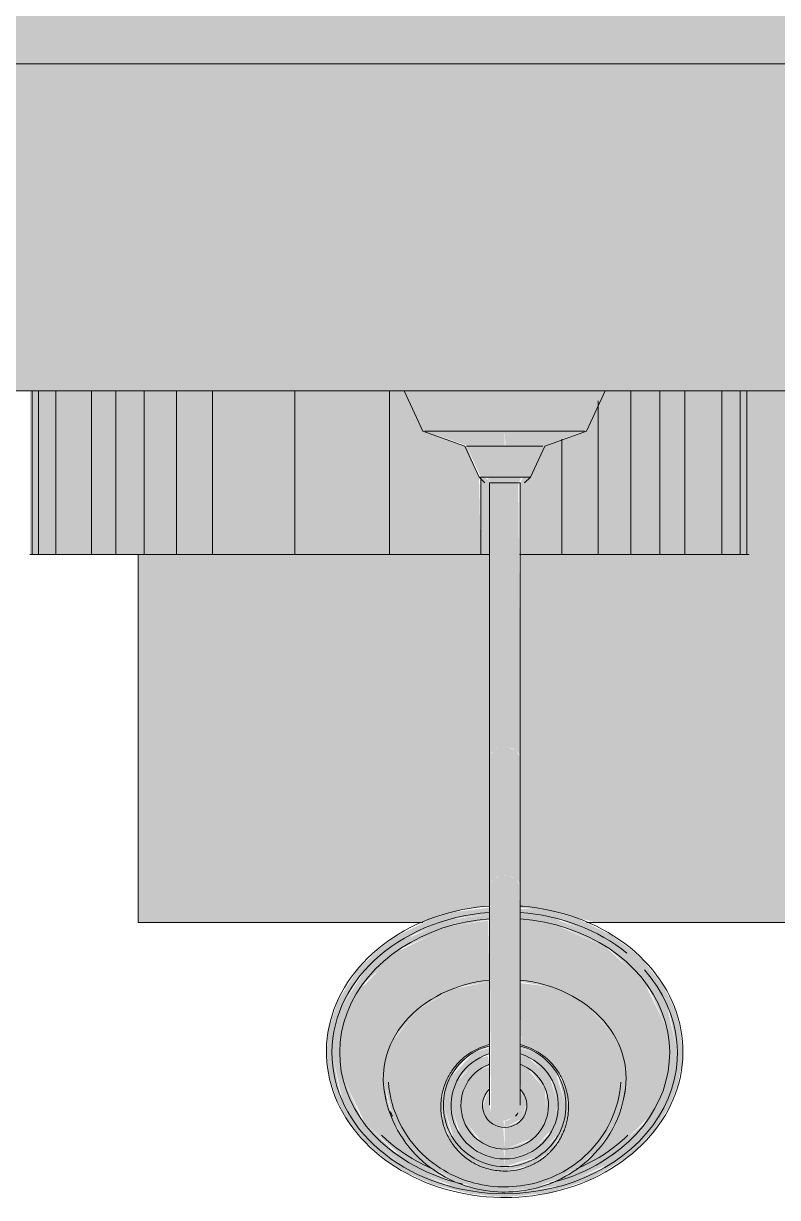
# Model space of a CAD drawing. Header units: inches. Extents: x 9391 to 11530, y 1186 to 2858.
# Drawn here: x 9826.49 to 9844.93, y 1500.74 to 1529.44 of the extents above; entities that cross this region are included whole.
import ezdxf

# ---------------------------------------------------------------- set-up
doc = ezdxf.new("R2010")
doc.units = ezdxf.units.IN
doc.header["$MEASUREMENT"] = 0
for name, color, linetype, lineweight in [('A-GENM', 5, 'Continuous', 9), ('A-GENM-1', 5, 'Continuous', 5), ('A-GLAZ-CWMG', 51, 'Continuous', 9), ('A-ROOF-1', 132, 'Continuous', 5), ('E-LITE-EQPM', 33, 'Continuous', 9), ('S-FNDN', 32, 'Continuous', 13), ('S-FNDN-1', 32, 'Continuous', 5)]:
    doc.layers.add(name, color=color, linetype=linetype, lineweight=lineweight)

# ---------------------------------------------------------------- blocks, each defined once
blk = doc.blocks.new('265000 - LIGHTING - GOOSENECK LIGHTING - TYPE A - 265000 - Lighting - Gooseneck Lighting - Type A-1499419-FLOOR PLAN - ROOF')
at = {"layer": 'E-LITE-EQPM'}
for points in [[(-19.714, 0), (-19.628, 0), (-19.402, 1.444), (-18.88, 2.593), (-18.192, 3.427), (-17.234, 4.02), (-16.183, 4.224), (-15.048, 3.973), (-14.217, 3.494), (-13.293, 2.234), (-12.887, 1.152), (-12.787, 0.375), (-12.632, 0.375), (-12.738, 1.213), (-12.909, 1.801), (-13.346, 2.667), (-13.662, 3.093), (-14.158, 3.599), (-14.929, 4.087), (-15.62, 4.308), (-16.183, 4.356), (-16.753, 4.291), (-17.303, 4.12), (-17.828, 3.84), (-18.367, 3.401), (-18.778, 2.93), (-19.099, 2.429), (-19.402, 1.758), (-19.628, 0.847), (-19.689, 0.242)], [(-19.628, 0), (-19.562, 0), (-19.416, 0.946), (-19.289, 1.38), (-19.209, 1.552), (-18.611, 2.689), (-17.828, 3.494), (-16.754, 3.973), (-15.516, 3.93), (-14.463, 3.417), (-13.61, 2.483), (-13.08, 1.305), (-12.928, 0.375), (-12.787, 0.375), (-12.938, 1.38), (-13.486, 2.593), (-14.158, 3.417), (-15.119, 4.017), (-16.183, 4.224), (-17.318, 3.973), (-18.221, 3.401), (-18.985, 2.446), (-19.479, 1.151), (-19.613, 0.117)], [(-19.353, 1.103), (-19.133, 1.552), (-18.778, 2.052), (-18.357, 2.422), (-18.044, 2.615), (-17.535, 2.809), (-17.259, 2.883), (-16.754, 2.957), (-15.807, 2.685), (-15.094, 2.1), (-14.569, 1.137), (-14.445, 0.375), (-12.95, 0.403), (-13.091, 1.38), (-13.734, 2.667), (-14.638, 3.539), (-15.612, 3.973), (-16.754, 3.973), (-17.903, 3.417), (-18.757, 2.483), (-19.306, 1.305), (-19.346, 1.133)], [(-19.562, 0), (-19.075, 0), (-18.927, 0.632), (-18.628, 1.076), (-18.167, 1.399), (-17.802, 1.534), (-17.242, 1.534), (-16.701, 1.326), (-16.305, 0.99), (-16.034, 0.523), (-15.989, 0.375), (-14.445, 0.375), (-14.612, 1.216), (-15.122, 2.124), (-15.915, 2.753), (-16.807, 2.97), (-17.697, 2.753), (-17.907, 2.679), (-18.309, 2.458), (-18.778, 2.052), (-18.985, 1.795), (-19.336, 1.146), (-19.481, 0.674), (-19.535, 0.224)], [(-0.982, 1.924), (-0.982, 0), (0, 0), (0, 2.399), (-0.982, 1.952)], [(-1.355, 0.187), (-1.355, 0), (-0.982, 0), (-0.993, 1.924), (-1.355, 0.869), (-1.355, 0.204)], [(-18.966, 0), (-18.774, 0.017), (-18.566, 0.693), (-18.045, 1.157), (-17.428, 1.302), (-16.773, 1.098), (-16.317, 0.605), (-16.21, 0.375), (-16.068, 0.375), (-16.168, 0.75), (-16.773, 1.313), (-17.466, 1.499), (-18.27, 1.245), (-18.766, 0.745), (-18.95, 0.06)], [(-18.778, 0), (-18.526, 0.033), (-18.278, 0.669), (-17.786, 1.018), (-17.097, 0.99), (-16.592, 0.605), (-16.498, 0.375), (-16.264, 0.41), (-16.33, 0.656), (-16.868, 1.151), (-17.467, 1.312), (-18.18, 1.078), (-18.611, 0.623), (-18.774, 0.017)], [(-18.537, 0), (-17.995, 0.036), (-17.836, 0.39), (-17.443, 0.533), (-17.002, 0.375), (-16.518, 0.375), (-16.6, 0.629), (-17.136, 1.018), (-17.797, 1.018), (-18.352, 0.569), (-18.529, 0.025)], [(-2.108, 0.496), (-2.108, 0), (-1.355, 0), (-1.355, 0.931), (-2.108, 0.581), (-2.108, 0.536)], [(-18.01, 0), (-17.837, 0.033), (-17.77, 0.215), (-17.637, 0.332), (-17.466, 0.375), (-17.082, 0.384), (-17.488, 0.535), (-17.855, 0.374), (-18.007, 0.007)], [(-12.135, 0.375), (-11.989, 0.325), (-11.883, 0.187), (-11.844, 0), (-11.883, -0.188), (-11.989, -0.325), (-12.06, -0.375), (-8.916, -0.362), (-8.786, -0.265), (-8.706, -0.055), (-8.725, 0.144), (-8.786, 0.265), (-8.916, 0.362), (-8.992, 0.375), (-12.084, 0.375)], [(-8.992, 0.375), (-8.846, 0.325), (-8.739, 0.187), (-8.706, -0.055), (-8.751, -0.208), (-8.846, -0.325), (-8.916, -0.375), (-6.66, -0.362), (-6.66, 0.375), (-8.916, 0.375)], [(-6.66, -0.046), (-6.66, -0.375), (-2.25, -0.333), (-2.25, 0.375), (-6.66, 0.362), (-6.66, 0)], [(-2.25, 0.333), (-2.25, 0), (-2.108, 0), (-2.121, 0.434), (-2.25, 0.343)], [(-19.714, 0), (-19.602, -1.105), (-19.27, -2.11), (-18.778, -2.931), (-18.589, -3.181), (-18.051, -3.678), (-17.511, -4.017), (-16.989, -4.224), (-16.502, -4.326), (-16.163, -4.358), (-15.516, -4.273), (-15.1, -4.152), (-14.538, -3.873), (-13.902, -3.365), (-13.662, -3.089), (-13.301, -2.593), (-12.887, -1.752), (-12.679, -0.998), (-12.667, -0.375), (-12.787, -0.375), (-12.938, -1.38), (-13.486, -2.593), (-14.158, -3.417), (-15.119, -4.017), (-16.183, -4.224), (-17.318, -3.973), (-18.221, -3.401), (-19.022, -2.357), (-19.474, -1.195), (-19.628, 0)], [(-19.628, 0), (-19.428, -1.38), (-18.878, -2.595), (-18.205, -3.419), (-17.248, -4.017), (-16.183, -4.224), (-15.048, -3.973), (-14.158, -3.417), (-13.396, -2.483), (-12.893, -1.195), (-12.787, -0.375), (-12.946, -0.375), (-13.098, -1.394), (-13.662, -2.593), (-14.638, -3.539), (-15.612, -3.973), (-16.754, -3.973), (-17.903, -3.417), (-18.756, -2.483), (-19.376, -1.08), (-19.544, -0.431), (-19.562, 0), (-19.613, 0)], [(-19.562, 0), (-19.503, -0.666), (-19.264, -1.305), (-18.941, -1.852), (-18.5, -2.305), (-17.918, -2.691), (-17.718, -2.767), (-16.807, -2.97), (-15.88, -2.744), (-15.082, -2.078), (-14.568, -1.131), (-14.477, -0.375), (-16.013, -0.408), (-16.068, -0.605), (-16.338, -1.044), (-16.826, -1.399), (-17.348, -1.544), (-17.895, -1.499), (-18.362, -1.292), (-18.72, -0.974), (-18.991, -0.455), (-19.083, 0), (-19.544, 0)], [(-18.966, 0), (-18.723, -0.792), (-18.155, -1.315), (-17.466, -1.499), (-16.66, -1.242), (-16.168, -0.75), (-16.083, -0.375), (-16.264, -0.41), (-16.338, -0.663), (-16.868, -1.151), (-17.467, -1.312), (-18.18, -1.078), (-18.611, -0.623), (-18.778, 0), (-18.95, 0)], [(-18.778, 0), (-18.592, -0.666), (-18.045, -1.157), (-17.428, -1.302), (-16.773, -1.098), (-16.312, -0.586), (-16.26, -0.375), (-16.518, -0.375), (-16.637, -0.656), (-17.139, -1.018), (-17.834, -0.992), (-18.346, -0.588), (-18.537, 0), (-18.717, 0)], [(-18.537, 0), (-18.282, -0.666), (-17.786, -1.018), (-17.097, -0.99), (-16.579, -0.563), (-16.518, -0.375), (-17.126, -0.402), (-17.488, -0.535), (-17.855, -0.375), (-18.01, 0), (-18.469, 0)], [(-18.01, 0), (-17.805, -0.403), (-17.443, -0.533), (-17.104, -0.375), (-17.637, -0.332), (-17.655, -0.279), (-17.676, -0.239), (-17.759, -0.229), (-17.829, -0.091), (-17.851, 0), (-17.97, 0)], [(-2.25, -0.132), (-2.223, -0.362), (-2.108, -0.403), (-2.108, 0), (-2.25, 0), (-2.25, -0.111)], [(-2.108, 0), (-2.108, -0.627), (-1.355, -0.931), (-1.355, 0)], [(-1.355, -0.288), (-1.355, -0.931), (-0.982, -1.924), (-0.982, 0), (-1.355, -0.02), (-1.355, -0.281)], [(-0.982, -0.403), (-0.982, -1.952), (0, -2.399), (0, 0), (-0.982, 0), (-0.982, -0.204)], [(-19.322, -1.193), (-19.197, -1.548), (-18.702, -2.595), (-17.728, -3.539), (-16.754, -3.973), (-15.612, -3.973), (-14.463, -3.417), (-13.61, -2.483), (-13.08, -1.305), (-12.946, -0.375), (-14.445, -0.375), (-14.569, -1.137), (-15.122, -2.124), (-15.88, -2.744), (-16.807, -2.97), (-17.746, -2.76), (-17.918, -2.691), (-18.359, -2.411), (-18.779, -2.043), (-19.109, -1.601), (-19.311, -1.214)]]:
    blk.add_hatch(color=256, dxfattribs=at).paths.add_polyline_path(points, flags=0)
h = blk.add_hatch(color=256, dxfattribs=at)
h.paths.add_polyline_path([(-19.075, 0), (-18.966, 0), (-18.704, 0.811), (-18.205, 1.301), (-17.466, 1.499), (-16.66, 1.242), (-16.229, 0.867), (-16.406, 1.097), (-16.826, 1.399), (-17.369, 1.544), (-17.873, 1.507), (-18.355, 1.298), (-18.72, 0.974), (-18.981, 0.508), (-19.03, 0.242)], flags=0)
h.paths.add_polyline_path([(-16.168, 0.75), (-16.037, 0.375), (-16.013, 0.408), (-16.07, 0.605), (-16.113, 0.668)], flags=0)
h = blk.add_hatch(color=256, dxfattribs=at)
h.paths.add_polyline_path([(-17.841, 0), (-17.77, -0.215), (-17.752, -0.238), (-17.655, -0.279), (-17.637, -0.332), (-17.443, -0.375), (-12.056, -0.361), (-11.929, -0.265), (-11.854, -0.097), (-11.854, 0.097), (-11.929, 0.265), (-12.06, 0.362), (-12.135, 0.375), (-17.637, 0.332), (-17.752, 0.238), (-17.829, 0.091), (-17.841, 0.005)], flags=0)
h.paths.add_polyline_path([(-17.752, -0.238), (-17.732, -0.265), (-17.676, -0.238)], flags=0)
h = blk.add_hatch(color=256, dxfattribs=at)
h.paths.add_polyline_path([(-19.075, 0), (-18.929, -0.629), (-18.603, -1.096), (-18.167, -1.399), (-17.764, -1.535), (-17.242, -1.534), (-16.675, -1.306), (-16.277, -0.946), (-16.222, -0.803), (-16.779, -1.315), (-17.466, -1.499), (-18.27, -1.245), (-18.787, -0.666), (-18.995, 0), (-19.026, 0)], flags=0)
h.paths.add_polyline_path([(-16.168, -0.75), (-16.026, -0.477), (-16.042, -0.375), (-16.075, -0.401), (-16.143, -0.656)], flags=0)
for p, q in [((0, 2.46), (-0.982, 2.002)), ((-0.982, 2.002), (-1.355, 0.978)), ((-0.982, 1.952), (-0.982, 0)), ((-1.355, 0.978), (-2.108, 0.627)), ((-1.355, 0.931), (-1.355, 0)), ((-2.108, 0.627), (-2.25, 0.485)), ((-2.108, 0), (-2.108, 0.627)), ((-8.992, 0.375), (-12.135, 0.375)), ((-2.25, 0.375), (-6.66, 0.375)), ((-2.25, 0.377), (-2.25, 0)), ((-2.25, 0.375), (-2.25, 0.362)), ((-2.25, 0), (-2.25, -0.377)), ((-2.108, -0.627), (-2.108, 0)), ((-1.355, 0), (-1.355, -0.931)), ((-0.982, 0), (-0.982, -1.952)), ((-12.135, -0.375), (-8.992, -0.375)), ((-6.66, -0.375), (-2.25, -0.375)), ((-2.25, -0.362), (-2.25, -0.375)), ((-2.25, -0.485), (-2.108, -0.627)), ((-2.108, -0.627), (-1.355, -0.978)), ((-1.355, -0.978), (-0.982, -2.002)), ((-0.982, -2.002), (0, -2.46))]:
    blk.add_line(p, q, dxfattribs=at)
at = {"layer": 'E-LITE-EQPM', "flags": 128}
for points in [[(-12.595, 0.375), (-12.607, 0.52), (-12.626, 0.692), (-12.652, 0.863), (-12.683, 1.033), (-12.719, 1.201), (-12.761, 1.367), (-12.808, 1.531), (-12.861, 1.693), (-12.919, 1.852), (-12.982, 2.008), (-13.05, 2.161), (-13.123, 2.31), (-13.201, 2.456), (-13.284, 2.598), (-13.371, 2.735), (-13.462, 2.869), (-13.558, 2.998), (-13.659, 3.122), (-13.763, 3.241), (-13.871, 3.355), (-13.982, 3.464), (-14.098, 3.567), (-14.216, 3.664), (-14.338, 3.756), (-14.463, 3.842), (-14.59, 3.921), (-14.72, 3.994), (-14.852, 4.061), (-14.987, 4.122), (-15.123, 4.175), (-15.261, 4.222), (-15.401, 4.263), (-15.542, 4.296), (-15.684, 4.322), (-15.826, 4.342), (-15.969, 4.354), (-16.113, 4.36), (-16.256, 4.358), (-16.4, 4.349), (-16.543, 4.334), (-16.685, 4.311), (-16.826, 4.281), (-16.966, 4.245), (-17.105, 4.202), (-17.243, 4.151), (-17.378, 4.095), (-17.512, 4.031), (-17.643, 3.962), (-17.772, 3.885), (-17.898, 3.803), (-18.021, 3.715), (-18.142, 3.62), (-18.259, 3.52), (-18.372, 3.414), (-18.482, 3.303), (-18.589, 3.187), (-18.691, 3.065), (-18.789, 2.939), (-18.883, 2.808), (-18.973, 2.672), (-19.058, 2.533), (-19.138, 2.389), (-19.214, 2.242), (-19.285, 2.091), (-19.351, 1.936), (-19.411, 1.779), (-19.467, 1.619), (-19.517, 1.456), (-19.562, 1.291), (-19.601, 1.124), (-19.635, 0.955), (-19.664, 0.785), (-19.686, 0.613), (-19.704, 0.441), (-19.715, 0.267), (-19.721, 0.094), (-19.722, 0)], [(-17.06, 2.954), (-17.196, 2.933), (-17.33, 2.906), (-17.461, 2.872), (-17.59, 2.833), (-17.716, 2.788), (-17.839, 2.737), (-17.957, 2.681), (-18.072, 2.621), (-18.183, 2.556), (-18.29, 2.487), (-18.392, 2.415), (-18.49, 2.339), (-18.583, 2.26), (-18.672, 2.178), (-18.756, 2.094), (-18.835, 2.007), (-18.911, 1.919), (-18.981, 1.829), (-19.048, 1.737), (-19.11, 1.644), (-19.168, 1.549), (-19.222, 1.454), (-19.272, 1.358), (-19.318, 1.261), (-19.36, 1.163), (-19.398, 1.065), (-19.433, 0.966), (-19.464, 0.867), (-19.491, 0.767), (-19.515, 0.668), (-19.535, 0.568), (-19.552, 0.467), (-19.566, 0.367), (-19.577, 0.266), (-19.584, 0.166), (-19.587, 0.065), (-19.588, 0)], [(-18.198, 3.015), (-18.306, 2.897), (-18.409, 2.777), (-18.507, 2.653), (-18.599, 2.526), (-18.686, 2.396), (-18.767, 2.264), (-18.843, 2.129), (-18.914, 1.992), (-18.98, 1.854), (-19.041, 1.714)], [(-16.904, 2.843), (-17.035, 2.83), (-17.165, 2.81), (-17.293, 2.785), (-17.419, 2.753), (-17.542, 2.716), (-17.663, 2.673), (-17.78, 2.625), (-17.894, 2.572), (-18.004, 2.515), (-18.11, 2.453), (-18.212, 2.387), (-18.31, 2.318), (-18.404, 2.246), (-18.493, 2.171), (-18.578, 2.092), (-18.659, 2.012), (-18.736, 1.929), (-18.808, 1.845), (-18.876, 1.759), (-18.94, 1.671), (-19, 1.582), (-19.055, 1.492), (-19.107, 1.4), (-19.155, 1.308), (-19.2, 1.215), (-19.24, 1.122), (-19.277, 1.028), (-19.311, 0.933), (-19.341, 0.838), (-19.367, 0.742), (-19.39, 0.647), (-19.41, 0.551), (-19.427, 0.455), (-19.44, 0.359), (-19.45, 0.262), (-19.457, 0.166), (-19.461, 0.069), (-19.462, 0)], [(-18.5, 2.865), (-18.601, 2.737), (-18.696, 2.606), (-18.786, 2.473), (-18.871, 2.337), (-18.949, 2.198), (-19.023, 2.058), (-19.091, 1.915), (-19.154, 1.771), (-19.211, 1.625), (-19.263, 1.478), (-19.31, 1.33), (-19.352, 1.18), (-19.388, 1.03)], [(-12.135, 0.375), (-12.212, 0.375), (-12.293, 0.375), (-12.378, 0.375), (-12.466, 0.375), (-12.557, 0.375), (-12.651, 0.375), (-12.748, 0.375), (-12.847, 0.375), (-12.95, 0.375), (-13.054, 0.375), (-13.161, 0.375), (-13.27, 0.375), (-13.381, 0.375), (-13.494, 0.375), (-13.608, 0.375), (-13.724, 0.375), (-13.841, 0.375), (-13.959, 0.375), (-14.077, 0.375), (-14.197, 0.375), (-14.316, 0.375), (-14.436, 0.375), (-14.556, 0.375), (-14.676, 0.375), (-14.795, 0.375), (-14.914, 0.375), (-15.033, 0.375), (-15.15, 0.375), (-15.266, 0.375), (-15.381, 0.375), (-15.495, 0.375), (-15.607, 0.375), (-15.717, 0.375), (-15.825, 0.375), (-15.931, 0.375), (-16.034, 0.375), (-16.135, 0.375), (-16.234, 0.375), (-16.329, 0.375), (-16.422, 0.375), (-16.511, 0.375), (-16.597, 0.375), (-16.68, 0.375), (-16.759, 0.375), (-16.835, 0.375), (-16.907, 0.375), (-16.974, 0.375), (-17.038, 0.375), (-17.098, 0.375), (-17.153, 0.375), (-17.205, 0.375), (-17.251, 0.375), (-17.294, 0.375), (-17.332, 0.375), (-17.365, 0.375), (-17.394, 0.375), (-17.418, 0.375), (-17.437, 0.375), (-17.451, 0.375), (-17.461, 0.375), (-17.466, 0.375), (-17.466, 0.375)], [(-8.992, 0.375), (-8.914, 0.375), (-8.833, 0.375), (-8.749, 0.375), (-8.661, 0.375), (-8.57, 0.375), (-8.476, 0.375), (-8.379, 0.375), (-8.28, 0.375), (-8.177, 0.375), (-8.073, 0.375), (-7.966, 0.375), (-7.856, 0.375), (-7.745, 0.375), (-7.633, 0.375), (-7.519, 0.375), (-7.403, 0.375), (-7.286, 0.375), (-7.168, 0.375), (-7.05, 0.375), (-6.93, 0.375), (-6.811, 0.375), (-6.691, 0.375), (-6.66, 0.375)], [(-19.722, 0), (-19.719, -0.174), (-19.711, -0.347), (-19.696, -0.52), (-19.677, -0.692), (-19.651, -0.863), (-19.62, -1.033), (-19.584, -1.201), (-19.542, -1.367), (-19.495, -1.531), (-19.442, -1.693), (-19.384, -1.852), (-19.321, -2.008), (-19.253, -2.161), (-19.18, -2.31), (-19.102, -2.456), (-19.019, -2.598), (-18.932, -2.735), (-18.841, -2.869), (-18.745, -2.998), (-18.644, -3.122), (-18.54, -3.241), (-18.432, -3.355), (-18.321, -3.464), (-18.205, -3.567), (-18.087, -3.664), (-17.965, -3.756), (-17.84, -3.842), (-17.713, -3.921), (-17.583, -3.994), (-17.451, -4.061), (-17.316, -4.122), (-17.18, -4.175), (-17.042, -4.222), (-16.902, -4.263), (-16.761, -4.296), (-16.619, -4.322), (-16.477, -4.342), (-16.334, -4.354), (-16.19, -4.36), (-16.047, -4.358), (-15.903, -4.349), (-15.76, -4.334), (-15.618, -4.311), (-15.477, -4.281), (-15.337, -4.245), (-15.198, -4.202), (-15.06, -4.151), (-14.925, -4.095), (-14.791, -4.031), (-14.66, -3.962), (-14.531, -3.885), (-14.405, -3.803), (-14.282, -3.715), (-14.161, -3.62), (-14.044, -3.52), (-13.931, -3.414), (-13.821, -3.303), (-13.714, -3.187), (-13.612, -3.065), (-13.514, -2.939), (-13.42, -2.808), (-13.33, -2.672), (-13.245, -2.533), (-13.165, -2.389), (-13.089, -2.242), (-13.018, -2.091), (-12.952, -1.936), (-12.892, -1.779), (-12.836, -1.619), (-12.786, -1.456), (-12.741, -1.291), (-12.702, -1.124), (-12.668, -0.955), (-12.639, -0.785), (-12.617, -0.613), (-12.599, -0.441), (-12.595, -0.375)], [(-19.588, 0), (-19.586, -0.101), (-19.582, -0.201), (-19.573, -0.302), (-19.562, -0.402), (-19.547, -0.503), (-19.529, -0.603), (-19.507, -0.703), (-19.482, -0.803), (-19.453, -0.902), (-19.421, -1.001), (-19.385, -1.1), (-19.345, -1.198), (-19.302, -1.295), (-19.255, -1.392), (-19.203, -1.488), (-19.148, -1.583), (-19.088, -1.677), (-19.025, -1.769), (-18.957, -1.861), (-18.885, -1.95), (-18.808, -2.038), (-18.727, -2.124), (-18.641, -2.207), (-18.551, -2.288), (-18.456, -2.366), (-18.356, -2.441), (-18.253, -2.512), (-18.145, -2.579), (-18.032, -2.643), (-17.916, -2.701), (-17.796, -2.755), (-17.672, -2.804), (-17.545, -2.847), (-17.415, -2.885), (-17.283, -2.916), (-17.148, -2.941), (-17.06, -2.954)], [(-19.462, 0), (-19.46, -0.097), (-19.456, -0.193), (-19.448, -0.29), (-19.437, -0.386), (-19.422, -0.482), (-19.405, -0.578), (-19.384, -0.674), (-19.36, -0.77), (-19.332, -0.865), (-19.301, -0.96), (-19.267, -1.054), (-19.229, -1.148), (-19.187, -1.242), (-19.142, -1.334), (-19.093, -1.426), (-19.04, -1.517), (-18.983, -1.607), (-18.922, -1.696), (-18.857, -1.783), (-18.788, -1.869), (-18.714, -1.953), (-18.637, -2.035), (-18.555, -2.115), (-18.468, -2.192), (-18.378, -2.267), (-18.283, -2.338), (-18.184, -2.406), (-18.08, -2.471), (-17.973, -2.531), (-17.862, -2.588), (-17.747, -2.639), (-17.629, -2.686), (-17.507, -2.727), (-17.383, -2.763), (-17.257, -2.793), (-17.128, -2.817), (-16.998, -2.834), (-16.904, -2.843)], [(-17.466, -0.375), (-17.464, -0.375), (-17.457, -0.375), (-17.445, -0.375), (-17.428, -0.375), (-17.407, -0.375), (-17.381, -0.375), (-17.35, -0.375), (-17.314, -0.375), (-17.274, -0.375), (-17.23, -0.375), (-17.181, -0.375), (-17.127, -0.375), (-17.07, -0.375), (-17.008, -0.375), (-16.943, -0.375), (-16.873, -0.375), (-16.799, -0.375), (-16.722, -0.375), (-16.641, -0.375), (-16.557, -0.375), (-16.469, -0.375), (-16.378, -0.375), (-16.284, -0.375), (-16.187, -0.375), (-16.087, -0.375), (-15.985, -0.375), (-15.88, -0.375), (-15.774, -0.375), (-15.665, -0.375), (-15.554, -0.375), (-15.441, -0.375), (-15.327, -0.375), (-15.211, -0.375), (-15.094, -0.375), (-14.976, -0.375), (-14.858, -0.375), (-14.739, -0.375), (-14.619, -0.375), (-14.499, -0.375), (-14.379, -0.375), (-14.259, -0.375), (-14.14, -0.375), (-14.021, -0.375), (-13.902, -0.375), (-13.785, -0.375), (-13.669, -0.375), (-13.554, -0.375), (-13.44, -0.375), (-13.328, -0.375), (-13.218, -0.375), (-13.11, -0.375), (-13.004, -0.375), (-12.9, -0.375), (-12.799, -0.375), (-12.701, -0.375), (-12.605, -0.375), (-12.513, -0.375), (-12.423, -0.375), (-12.337, -0.375), (-12.254, -0.375), (-12.175, -0.375), (-12.135, -0.375)], [(-6.66, -0.375), (-6.78, -0.375), (-6.9, -0.375), (-7.019, -0.375), (-7.138, -0.375), (-7.256, -0.375), (-7.373, -0.375), (-7.489, -0.375), (-7.604, -0.375), (-7.717, -0.375), (-7.829, -0.375), (-7.938, -0.375), (-8.046, -0.375), (-8.151, -0.375), (-8.254, -0.375), (-8.354, -0.375), (-8.452, -0.375), (-8.547, -0.375), (-8.638, -0.375), (-8.727, -0.375), (-8.812, -0.375), (-8.894, -0.375), (-8.973, -0.375), (-8.992, -0.375)], [(-19.37, -1.105), (-19.341, -1.219), (-19.298, -1.368), (-19.25, -1.517), (-19.196, -1.663), (-19.138, -1.809), (-19.074, -1.953), (-19.004, -2.095), (-18.929, -2.235), (-18.849, -2.372), (-18.763, -2.508), (-18.672, -2.641), (-18.575, -2.771), (-18.5, -2.865)], [(-19.021, -1.759), (-18.959, -1.899), (-18.892, -2.037), (-18.819, -2.173), (-18.741, -2.307), (-18.658, -2.438), (-18.569, -2.567), (-18.476, -2.693), (-18.376, -2.816), (-18.272, -2.936), (-18.198, -3.015)]]:
    blk.add_lwpolyline(points, dxfattribs=at)
at = {"layer": 'E-LITE-EQPM'}
for radius, start, end in [(1.499, 15.0075, 119.5627), (1.499, 120, 180), (1.312, 17.1521, 180), (1.071, 21.4494, 180), (0.543, 45, 180), (1.499, 180, 240), (1.312, 180, 342.8479), (1.071, 180, 338.5506), (0.543, 180, 315), (0.375, 225, 240), (1.499, 240.4373, 344.9925)]:
    blk.add_arc((-17.466, 0), radius, start, end, dxfattribs=at)
for centre, major_axis, start_param, end_param in [((-16.183, 0), (0, 4.224), 4.802645, 7.853982), ((-16.183, 0), (0, 4.035), 4.805548, 7.15585), ((-16.807, 0), (0, 2.97), 4.841947, 6.506974), ((-16.807, 0), (0, 2.97), 0.342292, 0.392699), ((-16.183, 0), (0, 4.224), 1.570796, 3.769911), ((-16.183, 0), (0, 4.035), 2.268928, 4.617529), ((-16.807, 0), (0, 2.97), 2.936171, 4.582831), ((-16.183, 0), (0, 4.224), 3.926991, 4.622133)]:
    blk.add_ellipse(centre, major_axis=major_axis, ratio=0.81557, start_param=start_param, end_param=end_param, dxfattribs=at)
for points, knots in [([(-15.984, 0.381), (-16, 0.443), (-16.077, 0.686), (-16.263, 0.986), (-16.537, 1.24), (-16.77, 1.389), (-16.978, 1.476), (-17.149, 1.523), (-17.291, 1.55), (-17.444, 1.564), (-17.608, 1.561), (-17.77, 1.542), (-17.929, 1.507), (-18.082, 1.455), (-18.205, 1.4), (-18.3, 1.348), (-18.392, 1.29), (-18.501, 1.21), (-18.603, 1.119), (-18.679, 1.038), (-18.751, 0.953), (-18.834, 0.838), (-18.904, 0.713), (-18.952, 0.608), (-18.995, 0.499), (-19.054, 0.301), (-19.075, 0.121), (-19.075, 0)], [0.0739566, 0.0739566, 0.0739566, 0.0739566, 0.1111111, 0.2222222, 0.2777778, 0.3333333, 0.3888889, 0.4166667, 0.4444444, 0.4791667, 0.5138889, 0.5486111, 0.5833333, 0.6180556, 0.6527778, 0.6701389, 0.6875, 0.7222222, 0.7569444, 0.7743056, 0.7916667, 0.8263889, 0.8611111, 0.8784722, 0.8958333, 0.9305556, 1, 1, 1, 1]), ([(-19.075, 0), (-19.075, -0.097), (-19.062, -0.241), (-19.018, -0.426), (-18.973, -0.56), (-18.917, -0.687), (-18.851, -0.808), (-18.788, -0.903), (-18.733, -0.974), (-18.69, -1.025), (-18.645, -1.075), (-18.583, -1.137), (-18.501, -1.21), (-18.397, -1.287), (-18.286, -1.357), (-18.171, -1.416), (-18.052, -1.466), (-17.929, -1.506), (-17.802, -1.536), (-17.673, -1.555), (-17.543, -1.563), (-17.411, -1.561), (-17.28, -1.548), (-17.149, -1.523), (-16.978, -1.476), (-16.77, -1.389), (-16.537, -1.24), (-16.263, -0.986), (-16.077, -0.686), (-16, -0.443), (-15.984, -0.381)], [0, 0, 0, 0, 0.0555556, 0.0833333, 0.1111111, 0.1388889, 0.1666667, 0.1944444, 0.2083333, 0.2222222, 0.2361111, 0.25, 0.2777778, 0.3055556, 0.3333333, 0.3611111, 0.3888889, 0.4166667, 0.4444444, 0.4722222, 0.5, 0.5277778, 0.5555556, 0.5833333, 0.6111111, 0.6666667, 0.7222222, 0.7777778, 0.8888889, 0.9260434, 0.9260434, 0.9260434, 0.9260434])]:
    blk.add_open_spline(points, degree=3, knots=knots, dxfattribs=at)
blk = doc.blocks.new('Rectangular Mullion - Oakfire steel blade-1596920-FLOOR PLAN - ROOF')
at = {"layer": 'A-GLAZ-CWMG'}
h = blk.add_hatch(color=256, dxfattribs=at)
h.paths.add_polyline_path([(9829.296, 1507.457), (9836.254, 1507.457), (9836.618, 1507.602), (9837.258, 1507.779), (9837.881, 1507.853), (9837.881, 1516.457), (9829.296, 1516.457), (9829.296, 1510.81)], flags=0)
h.paths.add_polyline_path([(9856.65, 1507.457), (9859.546, 1507.457), (9859.546, 1516.457), (9845.622, 1516.457), (9845.622, 1520.457), (9844.234, 1520.457), (9844.234, 1516.457), (9838.631, 1516.457), (9838.631, 1507.825), (9839.468, 1507.719), (9840.496, 1507.457), (9856.006, 1507.457)], flags=0)
for p, q in [((9829.296, 1507.457), (9829.296, 1516.457)), ((9836.254, 1507.457), (9829.296, 1507.457)), ((9859.546, 1507.457), (9840.257, 1507.457))]:
    blk.add_line(p, q, dxfattribs=at)

msp = doc.modelspace()

# ---------------------------------------------------------------- hatches: boundary and pattern name
at = {"layer": 'A-GENM-1'}
for points in [[(9826.699, 1516.457), (9826.699, 1520.457), (9826.647, 1520.457), (9826.647, 1516.457)], [(9826.853, 1516.457), (9826.853, 1520.457), (9826.699, 1520.457), (9826.699, 1516.457)], [(9827.282, 1516.457), (9827.282, 1520.457), (9826.853, 1520.457), (9826.853, 1516.457)], [(9828.155, 1516.457), (9828.155, 1520.457), (9827.282, 1520.457), (9827.282, 1516.457)], [(9828.155, 1516.457), (9828.75, 1516.457), (9828.75, 1520.457), (9828.155, 1520.457)], [(9828.75, 1516.457), (9829.441, 1516.457), (9829.441, 1520.457), (9828.75, 1520.457)], [(9830.227, 1516.457), (9830.227, 1520.457), (9829.441, 1520.457), (9829.441, 1516.457)], [(9831.109, 1516.457), (9831.109, 1520.457), (9830.227, 1520.457), (9830.227, 1516.457)], [(9831.109, 1516.457), (9833.121, 1516.457), (9833.121, 1520.457), (9831.109, 1520.457)], [(9833.121, 1516.457), (9835.44, 1516.457), (9835.44, 1520.457), (9833.121, 1520.457), (9833.121, 1516.514)], [(9837.67, 1516.457), (9837.628, 1518.35), (9837.325, 1519.102), (9836.303, 1519.475), (9835.857, 1520.457), (9835.44, 1520.457), (9835.44, 1516.457)], [(9840.544, 1516.457), (9840.544, 1520.214), (9840.179, 1519.465), (9839.656, 1519.274), (9839.656, 1516.457), (9840.496, 1516.457)], [(9840.654, 1516.457), (9841.34, 1516.457), (9841.34, 1520.457), (9840.654, 1520.457), (9840.544, 1520.214), (9840.544, 1516.457)], [(9841.34, 1516.457), (9842.046, 1516.457), (9842.046, 1520.457), (9841.34, 1520.457)], [(9842.661, 1516.457), (9842.661, 1520.457), (9842.046, 1520.457), (9842.046, 1516.457)], [(9843.57, 1516.457), (9843.57, 1520.457), (9842.661, 1520.457), (9842.661, 1516.457)], [(9843.57, 1516.457), (9844.017, 1516.457), (9844.017, 1520.457), (9843.57, 1520.457)], [(9844.017, 1516.457), (9844.18, 1516.457), (9844.18, 1520.457), (9844.017, 1520.457)], [(9844.18, 1516.457), (9844.234, 1516.457), (9844.234, 1520.457), (9844.18, 1520.457)]]:
    msp.add_hatch(color=256, dxfattribs=at).paths.add_polyline_path(points, flags=0)
h = msp.add_hatch(color=256, dxfattribs=at)
h.paths.add_polyline_path([(9837.67, 1516.457), (9837.881, 1516.457), (9837.881, 1518.253), (9837.76, 1518.35), (9837.67, 1518.35), (9837.67, 1516.514)], flags=0)
h.paths.add_polyline_path([(9838.631, 1516.457), (9839.656, 1516.457), (9839.656, 1519.274), (9839.186, 1519.102), (9838.837, 1518.35), (9838.699, 1518.35), (9838.631, 1518.207), (9838.631, 1516.514)], flags=0)
at = {"layer": 'A-ROOF-1'}
msp.add_hatch(color=256, dxfattribs=at).paths.add_polyline_path([(9777.87, 1528.457), (10028.266, 1528.457), (10028.266, 2312.082), (9727.295, 2312.082), (9727.295, 2154.417), (9777.87, 2154.417), (9777.87, 1669.437), (9778.224, 1669.174), (9778.224, 1669.761), (9778.318, 1669.739), (9778.529, 1669.354), (9778.836, 1668.526), (9778.942, 1668.143), (9779.016, 1667.521), (9789.416, 1667.521), (9789.513, 1667.641), (9789.513, 1667.773), (9790.266, 1668.076), (9790.638, 1669.098), (9791.62, 1669.544), (9791.62, 1664.747), (9790.628, 1665.222), (9790.266, 1666.215), (9789.513, 1666.564), (9789.513, 1666.702), (9789.37, 1666.771), (9778.988, 1666.771), (9778.882, 1665.933), (9778.669, 1665.252), (9778.366, 1664.641), (9778.253, 1664.497), (9778.224, 1664.841), (9778.224, 1665.117), (9777.87, 1664.841), (9777.905, 1574.259), (9778.275, 1573.774), (9778.572, 1573.216), (9778.734, 1572.859), (9778.942, 1572.104), (9779.016, 1571.481), (9789.416, 1571.481), (9789.513, 1571.602), (9789.513, 1571.733), (9790.266, 1572.037), (9790.638, 1573.058), (9791.62, 1573.505), (9791.62, 1568.707), (9790.628, 1569.182), (9790.266, 1570.176), (9789.513, 1570.525), (9789.513, 1570.662), (9789.37, 1570.731), (9778.988, 1570.731), (9778.882, 1569.893), (9778.669, 1569.212), (9778.238, 1568.356), (9777.87, 1567.855), (9777.87, 1533.629)], flags=0)
at = {"layer": 'S-FNDN-1'}
msp.add_hatch(color=256, dxfattribs=at).paths.add_polyline_path([(10197.241, 1520.457), (10788.654, 1520.457), (10788.654, 1528.457), (9765.62, 1528.457), (9765.62, 1520.457), (10135.199, 1520.457)], flags=0)

# ---------------------------------------------------------------- linework, layer by layer
at = {"layer": 'A-GENM'}
for p, q in [((9826.699, 1520.457), (9826.699, 1516.457)), ((9826.853, 1520.457), (9826.853, 1516.457)), ((9827.282, 1520.457), (9827.282, 1516.457)), ((9828.155, 1520.457), (9828.155, 1516.457)), ((9828.75, 1520.457), (9828.75, 1516.457)), ((9829.441, 1520.457), (9829.441, 1516.457)), ((9830.227, 1520.457), (9830.227, 1516.457)), ((9831.109, 1520.457), (9831.109, 1516.457)), ((9833.121, 1520.457), (9833.121, 1516.457)), ((9835.44, 1520.457), (9835.44, 1516.457)), ((9840.544, 1520.214), (9840.544, 1516.457)), ((9841.34, 1520.457), (9841.34, 1516.457)), ((9842.046, 1520.457), (9842.046, 1516.457)), ((9842.661, 1520.457), (9842.661, 1516.457)), ((9843.57, 1520.457), (9843.57, 1516.457)), ((9844.017, 1520.457), (9844.017, 1516.457)), ((9844.18, 1520.457), (9844.18, 1516.457)), ((9839.656, 1519.274), (9839.656, 1516.457)), ((9837.67, 1518.35), (9837.67, 1516.457)), ((9826.699, 1516.457), (9826.647, 1516.457)), ((9826.853, 1516.457), (9826.699, 1516.457)), ((9827.282, 1516.457), (9826.853, 1516.457)), ((9828.155, 1516.457), (9827.282, 1516.457)), ((9828.75, 1516.457), (9828.155, 1516.457)), ((9829.441, 1516.457), (9828.75, 1516.457)), ((9830.227, 1516.457), (9829.441, 1516.457)), ((9831.109, 1516.457), (9830.227, 1516.457)), ((9833.121, 1516.457), (9831.109, 1516.457)), ((9835.44, 1516.457), (9833.121, 1516.457)), ((9837.67, 1516.457), (9835.44, 1516.457)), ((9837.893, 1516.457), (9837.67, 1516.457)), ((9839.656, 1516.457), (9838.618, 1516.457)), ((9840.544, 1516.457), (9839.656, 1516.457)), ((9841.34, 1516.457), (9840.544, 1516.457)), ((9842.046, 1516.457), (9841.34, 1516.457)), ((9842.661, 1516.457), (9842.046, 1516.457)), ((9843.57, 1516.457), (9842.661, 1516.457)), ((9844.017, 1516.457), (9843.57, 1516.457)), ((9844.18, 1516.457), (9844.017, 1516.457)), ((9844.234, 1516.457), (9844.18, 1516.457))]:
    msp.add_line(p, q, dxfattribs=at)
at = {"layer": 'S-FNDN'}
for p, q in [((9773.62, 1528.457), (10788.654, 1528.457)), ((10788.654, 1520.457), (9765.62, 1520.457))]:
    msp.add_line(p, q, dxfattribs=at)

# ---------------------------------------------------------------- block references
at = {"layer": 'A-GLAZ-CWMG'}
msp.add_blockref('Rectangular Mullion - Oakfire steel blade-1596920-FLOOR PLAN - ROOF', (0, 0), dxfattribs=at)
at = {"layer": 'E-LITE-EQPM', "rotation": 90.00000000000105}
msp.add_blockref('265000 - LIGHTING - GOOSENECK LIGHTING - TYPE A - 265000 - Lighting - Gooseneck Lighting - Type A-1499419-FLOOR PLAN - ROOF', (9838.256, 1520.457), dxfattribs=at)

doc.saveas('drawing.dxf')
